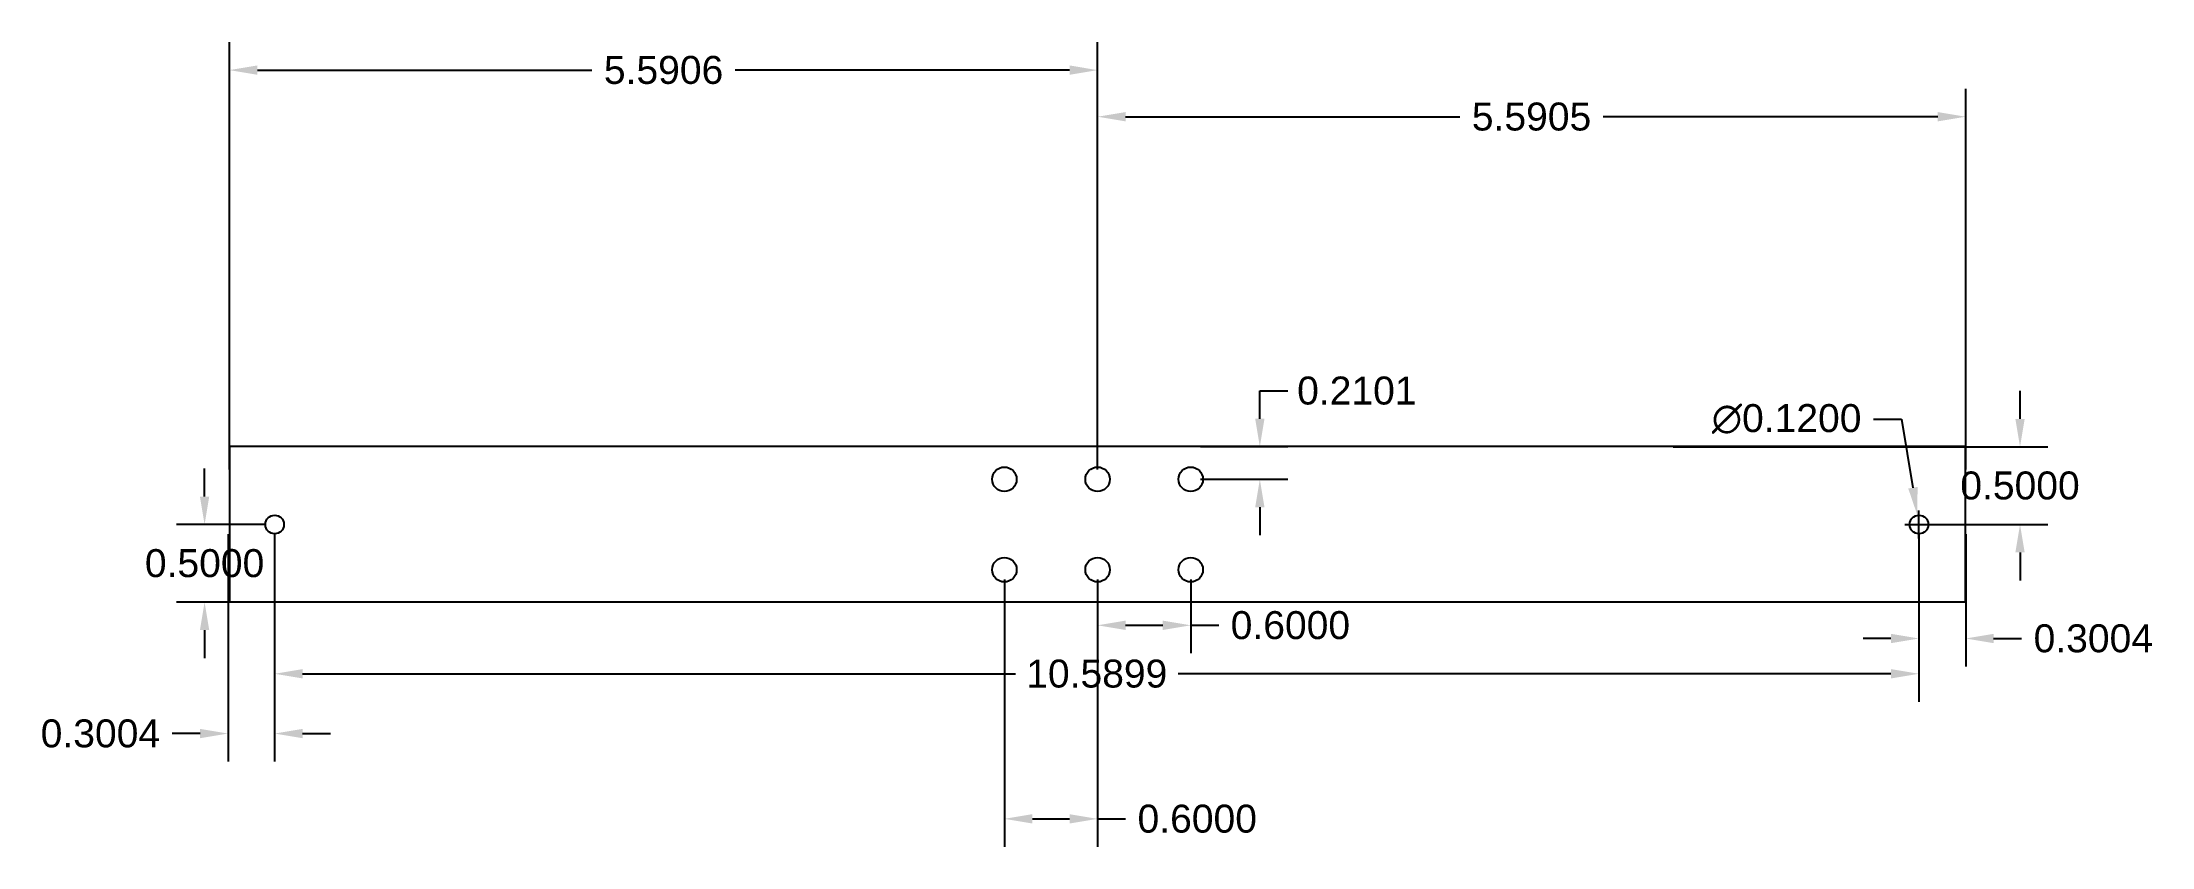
# Model space of a CAD drawing. Header units: inches. Extents: x -1.3 to 12.3, y 32.7 to 37.8.
import ezdxf

# ---------------------------------------------------------------- set-up
doc = ezdxf.new("R2010")
doc.units = ezdxf.units.IN
doc.header["$MEASUREMENT"] = 0
doc.layers.get('0').update_dxf_attribs({"color": 1})
doc.layers.add('dimensions', color=4, linetype='Continuous')
doc.styles.get("Standard").update_dxf_attribs({"font": 'Arial Regular.ttf'})
doc.dimstyles.get("Standard").update_dxf_attribs({"dimtxt": 0.18, "dimasz": 0.18, "dimexe": 0.18, "dimexo": 0.0625, "dimgap": 0.09, "dimtad": 0, "dimtih": 1, "dimtoh": 1, "dimdec": 4, "dimzin": 0, "dimdsep": 46, "dimtxsty": 'Standard', "dimcen": 0.09, "dimadec": 0, "dimazin": 0, "dimtfac": 1, "dimtdec": 4, "dimtofl": 0, "dimtmove": 0, "dimatfit": 3, "dimfxl": 1, "dimtolj": 1, "dimtzin": 0, "dimarcsym": 0})

# ---------------------------------------------------------------- blocks, each defined once
blk = doc.blocks.new('*D14')
at = {"layer": 'Defpoints', "color": 0, "transparency": 16777216}
for p in [(10.764, 34.795), (10.784, 34.677)]:
    blk.add_point(p, dxfattribs=at)
at = {"layer": 'dimensions', "color": 0, "lineweight": -2, "transparency": 16777216}
for p, q in [((10.482, 35.415), (10.662, 35.415)), ((10.662, 35.415), (10.735, 34.973)), ((10.774, 34.646), (10.774, 34.826)), ((10.684, 34.736), (10.864, 34.736))]:
    blk.add_line(p, q, dxfattribs=at)
at = {"layer": 'dimensions', "color": 0, "transparency": 16777216}
blk.add_solid([(10.765, 34.978), (10.705, 34.968), (10.764, 34.795)], dxfattribs=at)
at = {"layer": 'dimensions', "color": 0, "transparency": 16777216, "insert": (9.922, 35.415), "char_height": 0.18, "attachment_point": 5}
blk.add_mtext('\\A1;∅0.1200', dxfattribs=at)
blk = doc.blocks.new('*D15')
at = {"layer": 'Defpoints', "color": 0, "transparency": 16777216}
for p in [(0.184, 34.736), (10.774, 34.736), (10.774, 33.775)]:
    blk.add_point(p, dxfattribs=at)
at = {"layer": 'dimensions', "color": 0, "lineweight": -2, "transparency": 16777216}
for p, q in [((0.184, 34.673), (0.184, 33.595)), ((10.774, 34.673), (10.774, 33.595)), ((0.364, 33.775), (4.955, 33.775)), ((10.594, 33.775), (6.004, 33.775))]:
    blk.add_line(p, q, dxfattribs=at)
at = {"layer": 'dimensions', "color": 0, "transparency": 16777216}
for points in [[(0.364, 33.805), (0.364, 33.745), (0.184, 33.775)], [(10.594, 33.805), (10.594, 33.745), (10.774, 33.775)]]:
    blk.add_solid(points, dxfattribs=at)
at = {"layer": 'dimensions', "color": 0, "transparency": 16777216, "insert": (5.479, 33.775), "char_height": 0.18, "attachment_point": 5}
blk.add_mtext('\\A1;10.5899', dxfattribs=at)
blk = doc.blocks.new('*D18')
at = {"layer": 'Defpoints', "color": 0, "transparency": 16777216}
for p in [(0.184, 34.736), (-0.267, 34.236), (1.918, 34.236)]:
    blk.add_point(p, dxfattribs=at)
at = {"layer": 'dimensions', "color": 0, "lineweight": -2, "transparency": 16777216}
for p, q in [((-0.267, 34.916), (-0.267, 35.096)), ((0.122, 34.736), (-0.447, 34.736)), ((1.855, 34.236), (-0.447, 34.236)), ((-0.267, 34.056), (-0.267, 33.876))]:
    blk.add_line(p, q, dxfattribs=at)
at = {"layer": 'dimensions', "color": 0, "transparency": 16777216}
for points in [[(-0.297, 34.916), (-0.237, 34.916), (-0.267, 34.736)], [(-0.297, 34.056), (-0.237, 34.056), (-0.267, 34.236)]]:
    blk.add_solid(points, dxfattribs=at)
at = {"layer": 'dimensions', "color": 0, "transparency": 16777216, "insert": (-0.267, 34.486), "char_height": 0.18, "attachment_point": 5}
blk.add_mtext('\\A1;0.5000', dxfattribs=at)
blk = doc.blocks.new('*D19')
at = {"layer": 'Defpoints', "color": 0, "transparency": 16777216}
for p in [(9.129, 35.236), (11.425, 35.236), (10.774, 34.736)]:
    blk.add_point(p, dxfattribs=at)
at = {"layer": 'dimensions', "color": 0, "lineweight": -2, "transparency": 16777216}
for p, q in [((11.425, 35.416), (11.425, 35.596)), ((9.192, 35.236), (11.605, 35.236)), ((10.837, 34.736), (11.605, 34.736)), ((11.425, 34.556), (11.425, 34.376))]:
    blk.add_line(p, q, dxfattribs=at)
at = {"layer": 'dimensions', "color": 0, "transparency": 16777216}
for points in [[(11.395, 35.416), (11.455, 35.416), (11.425, 35.236)], [(11.395, 34.556), (11.455, 34.556), (11.425, 34.736)]]:
    blk.add_solid(points, dxfattribs=at)
at = {"layer": 'dimensions', "color": 0, "transparency": 16777216, "insert": (11.425, 34.986), "char_height": 0.18, "attachment_point": 5}
blk.add_mtext('\\A1;0.5000', dxfattribs=at)
blk = doc.blocks.new('*D21')
at = {"layer": 'Defpoints', "color": 0, "transparency": 16777216}
for p in [(-0.116, 34.736), (0.184, 34.736), (-0.116, 33.39)]:
    blk.add_point(p, dxfattribs=at)
at = {"layer": 'dimensions', "color": 0, "lineweight": -2, "transparency": 16777216}
for p, q in [((-0.116, 34.673), (-0.116, 33.21)), ((0.184, 34.673), (0.184, 33.21)), ((-0.296, 33.39), (-0.476, 33.39)), ((0.364, 33.39), (0.544, 33.39))]:
    blk.add_line(p, q, dxfattribs=at)
at = {"layer": 'dimensions', "color": 0, "transparency": 16777216}
for points in [[(-0.296, 33.42), (-0.296, 33.36), (-0.116, 33.39)], [(0.364, 33.42), (0.364, 33.36), (0.184, 33.39)]]:
    blk.add_solid(points, dxfattribs=at)
at = {"layer": 'dimensions', "color": 0, "transparency": 16777216, "insert": (-0.938, 33.39), "char_height": 0.18, "attachment_point": 5}
blk.add_mtext('\\A1;0.3004', dxfattribs=at)
blk = doc.blocks.new('*D22')
at = {"layer": 'Defpoints', "color": 0, "transparency": 16777216}
for p in [(10.774, 34.736), (11.075, 34.736), (11.075, 34.002)]:
    blk.add_point(p, dxfattribs=at)
at = {"layer": 'dimensions', "color": 0, "lineweight": -2, "transparency": 16777216}
for p, q in [((10.774, 34.673), (10.774, 33.822)), ((11.075, 34.673), (11.075, 33.822)), ((10.594, 34.002), (10.414, 34.002)), ((11.255, 34.002), (11.435, 34.002))]:
    blk.add_line(p, q, dxfattribs=at)
at = {"layer": 'dimensions', "color": 0, "transparency": 16777216}
for points in [[(10.594, 34.032), (10.594, 33.972), (10.774, 34.002)], [(11.255, 34.032), (11.255, 33.972), (11.075, 34.002)]]:
    blk.add_solid(points, dxfattribs=at)
at = {"layer": 'dimensions', "color": 0, "transparency": 16777216, "insert": (11.897, 34.002), "char_height": 0.18, "attachment_point": 5}
blk.add_mtext('\\A1;0.3004', dxfattribs=at)
blk = doc.blocks.new('*D23')
at = {"layer": 'Defpoints', "color": 0, "transparency": 16777216}
for p in [(11.075, 37.361), (5.484, 35.027), (11.075, 35.027)]:
    blk.add_point(p, dxfattribs=at)
at = {"layer": 'dimensions', "color": 0, "lineweight": -2, "transparency": 16777216}
for p, q in [((5.484, 35.089), (5.484, 37.541)), ((11.075, 35.089), (11.075, 37.541)), ((5.664, 37.361), (7.817, 37.361)), ((10.895, 37.361), (8.741, 37.361))]:
    blk.add_line(p, q, dxfattribs=at)
at = {"layer": 'dimensions', "color": 0, "transparency": 16777216}
for points in [[(5.664, 37.391), (5.664, 37.331), (5.484, 37.361)], [(10.895, 37.391), (10.895, 37.331), (11.075, 37.361)]]:
    blk.add_solid(points, dxfattribs=at)
at = {"layer": 'dimensions', "color": 0, "transparency": 16777216, "insert": (8.279, 37.361), "char_height": 0.18, "attachment_point": 5}
blk.add_mtext('\\A1;5.5905', dxfattribs=at)
blk = doc.blocks.new('*D24')
at = {"layer": 'Defpoints', "color": 0, "transparency": 16777216}
for p in [(-0.107, 37.661), (-0.107, 35.027), (5.484, 35.027)]:
    blk.add_point(p, dxfattribs=at)
at = {"layer": 'dimensions', "color": 0, "lineweight": -2, "transparency": 16777216}
for p, q in [((-0.107, 35.089), (-0.107, 37.841)), ((5.484, 35.089), (5.484, 37.841)), ((0.073, 37.661), (2.227, 37.661)), ((5.304, 37.661), (3.151, 37.661))]:
    blk.add_line(p, q, dxfattribs=at)
at = {"layer": 'dimensions', "color": 0, "transparency": 16777216}
for points in [[(0.073, 37.691), (0.073, 37.631), (-0.107, 37.661)], [(5.304, 37.691), (5.304, 37.631), (5.484, 37.661)]]:
    blk.add_solid(points, dxfattribs=at)
at = {"layer": 'dimensions', "color": 0, "transparency": 16777216, "insert": (2.689, 37.661), "char_height": 0.18, "attachment_point": 5}
blk.add_mtext('\\A1;5.5906', dxfattribs=at)
blk = doc.blocks.new('*D26')
at = {"layer": 'Defpoints', "color": 0, "transparency": 16777216}
for p in [(5.484, 34.445), (6.084, 34.445), (6.084, 34.087)]:
    blk.add_point(p, dxfattribs=at)
at = {"layer": 'dimensions', "color": 0, "lineweight": -2, "transparency": 16777216}
for p, q in [((5.484, 34.382), (5.484, 33.907)), ((6.084, 34.382), (6.084, 33.907)), ((5.664, 34.087), (5.904, 34.087)), ((6.084, 34.087), (6.264, 34.087))]:
    blk.add_line(p, q, dxfattribs=at)
at = {"layer": 'dimensions', "color": 0, "transparency": 16777216}
for points in [[(5.664, 34.117), (5.664, 34.057), (5.484, 34.087)], [(5.904, 34.117), (5.904, 34.057), (6.084, 34.087)]]:
    blk.add_solid(points, dxfattribs=at)
at = {"layer": 'dimensions', "color": 0, "transparency": 16777216, "insert": (6.726, 34.087), "char_height": 0.18, "attachment_point": 5}
blk.add_mtext('\\A1;0.6000', dxfattribs=at)
blk = doc.blocks.new('*D27')
at = {"layer": 'Defpoints', "color": 0, "transparency": 16777216}
for p in [(6.084, 35.237), (6.529, 35.237), (6.084, 35.027)]:
    blk.add_point(p, dxfattribs=at)
at = {"layer": 'dimensions', "color": 0, "lineweight": -2, "transparency": 16777216}
for p, q in [((6.529, 35.417), (6.529, 35.597)), ((6.529, 35.597), (6.709, 35.597)), ((6.147, 35.237), (6.709, 35.237)), ((6.147, 35.027), (6.709, 35.027)), ((6.529, 34.847), (6.529, 34.667))]:
    blk.add_line(p, q, dxfattribs=at)
at = {"layer": 'dimensions', "color": 0, "transparency": 16777216}
for points in [[(6.499, 35.417), (6.559, 35.417), (6.529, 35.237)], [(6.499, 34.847), (6.559, 34.847), (6.529, 35.027)]]:
    blk.add_solid(points, dxfattribs=at)
at = {"layer": 'dimensions', "color": 0, "transparency": 16777216, "insert": (7.154, 35.597), "char_height": 0.18, "attachment_point": 5}
blk.add_mtext('\\A1;0.2101', dxfattribs=at)
blk = doc.blocks.new('*D30')
at = {"layer": 'Defpoints', "color": 0, "transparency": 16777216}
for p in [(4.884, 34.445), (5.484, 34.445), (5.484, 32.841)]:
    blk.add_point(p, dxfattribs=at)
at = {"layer": 'dimensions', "color": 0, "lineweight": -2, "transparency": 16777216}
for p, q in [((4.884, 34.382), (4.884, 32.661)), ((5.484, 34.382), (5.484, 32.661)), ((5.064, 32.841), (5.304, 32.841)), ((5.484, 32.841), (5.664, 32.841))]:
    blk.add_line(p, q, dxfattribs=at)
at = {"layer": 'dimensions', "color": 0, "transparency": 16777216}
for points in [[(5.064, 32.871), (5.064, 32.811), (4.884, 32.841)], [(5.304, 32.871), (5.304, 32.811), (5.484, 32.841)]]:
    blk.add_solid(points, dxfattribs=at)
at = {"layer": 'dimensions', "color": 0, "transparency": 16777216, "insert": (6.126, 32.841), "char_height": 0.18, "attachment_point": 5}
blk.add_mtext('\\A1;0.6000', dxfattribs=at)

msp = doc.modelspace()

# ---------------------------------------------------------------- linework, layer by layer
msp.add_lwpolyline([(-0.10651, 34.23701), (11.07459, 34.23701), (11.07459, 35.23701), (-0.10651, 35.23701)], close=True)
for centre, radius in [((4.88404, 35.02693), 0.07874), ((5.48407, 35.0269), 0.07874), ((6.08405, 35.02694), 0.07874), ((0.18432, 34.7359), 0.06), ((10.77421, 34.73586), 0.06), ((4.88406, 34.44486), 0.07874), ((5.48408, 34.44484), 0.07874), ((6.08407, 34.44488), 0.07874)]:
    msp.add_circle(centre, radius)

# ---------------------------------------------------------------- dimensions: what is measured, and where the dimension line sits
at = {"layer": 'dimensions'}
for base, p1, p2, picture, middle in [((-0.10651, 37.66068), (5.48407, 35.0269), (-0.10651, 35.0269), '*D24', (2.68878, 37.66068)), ((11.07459, 37.36145), (5.48407, 35.0269), (11.07459, 35.0269), '*D23', (8.27933, 37.36145)), ((-0.11604, 33.39024), (0.18432, 34.7359), (-0.11604, 34.7359), '*D21', (-0.93807, 33.39024)), ((10.77421, 33.77514), (0.18432, 34.7359), (10.77421, 34.73586), '*D15', (5.47926, 33.77514)), ((11.07459, 34.00195), (10.77421, 34.73586), (11.07459, 34.73586), '*D22', (11.89662, 34.00195)), ((5.48408, 32.84114), (4.88406, 34.44486), (5.48408, 34.44484), '*D30', (6.12612, 32.84114)), ((6.08407, 34.08718), (5.48408, 34.44484), (6.08407, 34.44488), '*D26', (6.7261, 34.08718))]:
    dim = msp.add_linear_dim(base=base, p1=p1, p2=p2, dimstyle='Standard', dxfattribs=at)
    dim.commit()
    dim.dimension.update_dxf_attribs({"geometry": picture, "text_midpoint": middle})
for base, p1, p2, picture, middle in [((6.52908, 35.23701), (6.08405, 35.02694), (6.08405, 35.23701), '*D27', (7.15392, 35.59701)), ((11.42464, 35.23586), (10.77421, 34.73586), (9.12918, 35.23586), '*D19', (11.42464, 34.98586)), ((-0.26744, 34.23586), (0.18432, 34.7359), (1.91753, 34.23586), '*D18', (-0.26744, 34.48588))]:
    dim = msp.add_linear_dim(base=base, p1=p1, p2=p2, angle=90, dimstyle='Standard', dxfattribs=at)
    dim.commit()
    dim.dimension.update_dxf_attribs({"geometry": picture, "text_midpoint": middle})
dim = msp.add_diameter_dim_2p(p1=(10.784, 34.67666), p2=(10.76441, 34.79505), dimstyle='Standard', dxfattribs=at)
dim.commit()
dim.dimension.update_dxf_attribs({"geometry": '*D14', "text_midpoint": (9.92161, 35.41495), "dimtype": 163})

doc.saveas('drawing.dxf')
